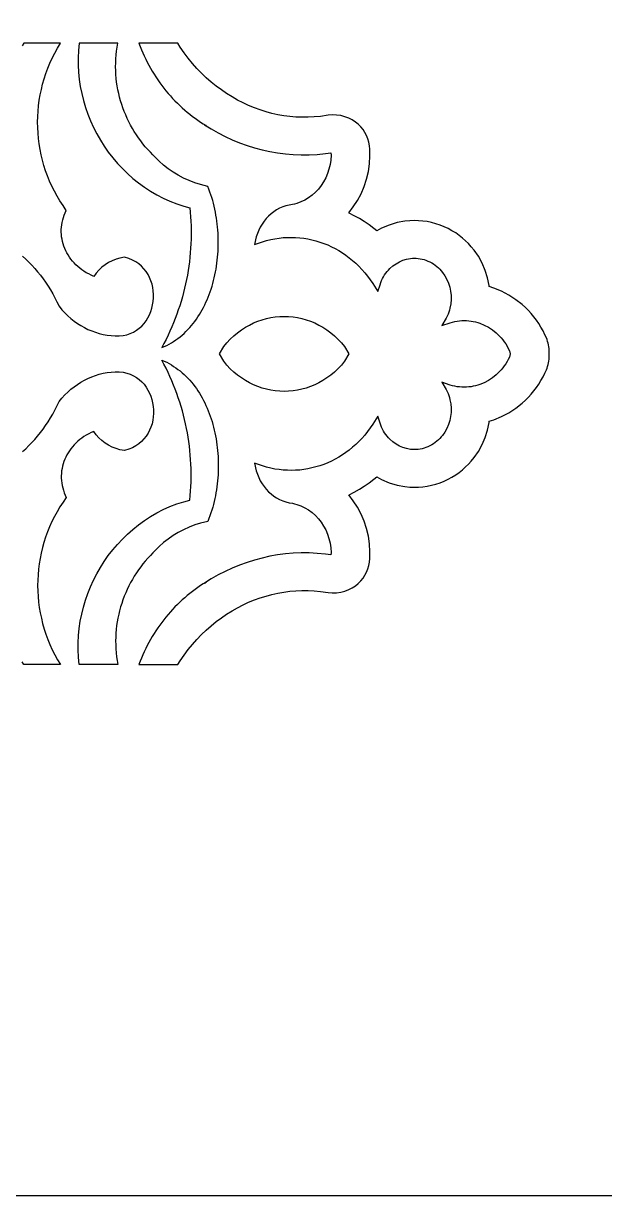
# Model space of a CAD drawing. Extents: x -1917 to -261, y -485 to 605.
# Drawn here: x -1526.1 to -1449.5, y -484.9 to -330.3 of the extents above; entities that cross this region are included whole.
import ezdxf

# ---------------------------------------------------------------- set-up
doc = ezdxf.new("R2010")
doc.units = 0
doc.layers.add('LAYER_1', color=18, linetype='CONTINUOUS')

msp = doc.modelspace()

# ---------------------------------------------------------------- linework, layer by layer
at = {"layer": 'LAYER_1'}
for points in [[(-1916.61, -484.86), (-721.61, -484.86), (-721.61, 605.14), (-1916.61, 605.14)], [(-1513.69, -332.89), (-1518.77, -332.89), (-1518.78, -332.91), (-1518.87, -333.87), (-1518.92, -334.82), (-1518.92, -335.77), (-1518.87, -336.72), (-1518.77, -337.67), (-1518.63, -338.61), (-1518.44, -339.54), (-1518.21, -340.46), (-1517.94, -341.37), (-1517.63, -342.27), (-1517.28, -343.15), (-1516.88, -344.01), (-1516.45, -344.86), (-1515.98, -345.68), (-1515.47, -346.48), (-1514.93, -347.26), (-1514.35, -348.01), (-1513.73, -348.74), (-1513.08, -349.43), (-1512.4, -350.1), (-1511.69, -350.73), (-1510.95, -351.32), (-1510.18, -351.88), (-1509.38, -352.41), (-1508.55, -352.89), (-1507.69, -353.33), (-1506.81, -353.72), (-1505.9, -354.08), (-1504.97, -354.38), (-1504.19, -354.59), (-1504.13, -355.18), (-1504.08, -355.78), (-1504.05, -356.37), (-1504.02, -356.97), (-1504.01, -357.56), (-1504.01, -358.16), (-1504.02, -358.75), (-1504.04, -359.34), (-1504.08, -359.94), (-1504.12, -360.53), (-1504.17, -361.12), (-1504.24, -361.71), (-1504.32, -362.3), (-1504.41, -362.88), (-1504.51, -363.47), (-1504.62, -364.05), (-1504.74, -364.63), (-1504.87, -365.21), (-1505.02, -365.79), (-1505.17, -366.36), (-1505.34, -366.94), (-1505.51, -367.51), (-1505.7, -368.07), (-1505.9, -368.64), (-1506.11, -369.2), (-1506.33, -369.76), (-1506.56, -370.32), (-1506.8, -370.87), (-1507.06, -371.42), (-1507.32, -371.96), (-1507.59, -372.51), (-1507.88, -373.04), (-1507.55, -372.9), (-1507.23, -372.75), (-1506.92, -372.59), (-1506.62, -372.41), (-1506.32, -372.23), (-1506.03, -372.03), (-1505.75, -371.83), (-1505.47, -371.61), (-1505.2, -371.39), (-1504.94, -371.16), (-1504.69, -370.91), (-1504.44, -370.66), (-1504.2, -370.4), (-1503.97, -370.14), (-1503.75, -369.86), (-1503.53, -369.58), (-1503.32, -369.29), (-1503.12, -368.99), (-1502.92, -368.68), (-1502.73, -368.37), (-1502.55, -368.05), (-1502.38, -367.73), (-1502.21, -367.4), (-1502.06, -367.06), (-1501.9, -366.72), (-1501.76, -366.38), (-1501.62, -366.02), (-1501.49, -365.67), (-1501.37, -365.31), (-1501.26, -364.94), (-1501.15, -364.57), (-1501.05, -364.2), (-1500.96, -363.82), (-1500.87, -363.44), (-1500.8, -363.06), (-1500.73, -362.68), (-1500.66, -362.29), (-1500.61, -361.9), (-1500.56, -361.51), (-1500.52, -361.11), (-1500.49, -360.72), (-1500.46, -360.32), (-1500.43, -359.53), (-1500.43, -358.73), (-1500.45, -358.33), (-1500.46, -357.93), (-1500.49, -357.53), (-1500.53, -357.13), (-1500.57, -356.74), (-1500.62, -356.34), (-1500.67, -355.95), (-1500.74, -355.56), (-1500.81, -355.17), (-1500.89, -354.78), (-1500.98, -354.39), (-1501.07, -354.01), (-1501.17, -353.63), (-1501.28, -353.26), (-1501.4, -352.88), (-1501.53, -352.52), (-1501.66, -352.15), (-1501.8, -351.79), (-1501.8, -351.79), (-1502.77, -351.55), (-1503.54, -351.3), (-1504.29, -351.02), (-1505.01, -350.69), (-1505.71, -350.31), (-1506.38, -349.9), (-1507.02, -349.45), (-1507.64, -348.97), (-1508.23, -348.45), (-1508.79, -347.9), (-1509.04, -347.63), (-1509.39, -347.28), (-1509.72, -346.92), (-1510.05, -346.55), (-1510.36, -346.17), (-1510.66, -345.78), (-1510.96, -345.38), (-1511.23, -344.97), (-1511.5, -344.56), (-1511.75, -344.13), (-1511.99, -343.7), (-1512.22, -343.26), (-1512.44, -342.82), (-1512.64, -342.36), (-1512.83, -341.9), (-1513, -341.44), (-1513.16, -340.97), (-1513.31, -340.49), (-1513.44, -340.01), (-1513.56, -339.52), (-1513.67, -339.03), (-1513.75, -338.53), (-1513.83, -338.03), (-1513.89, -337.53), (-1513.93, -337.02), (-1513.96, -336.51), (-1513.97, -336), (-1513.96, -335.49), (-1513.94, -334.97), (-1513.91, -334.45), (-1513.85, -333.93), (-1513.78, -333.41)], [(-1456.79, -373.87), (-1456.79, -373.4), (-1456.81, -373.16), (-1456.84, -372.92), (-1456.88, -372.68), (-1456.94, -372.45), (-1457.01, -372.22), (-1457.09, -371.99), (-1457.18, -371.77), (-1457.37, -371.34), (-1457.62, -370.84), (-1457.9, -370.35), (-1458.19, -369.88), (-1458.5, -369.42), (-1458.83, -368.98), (-1459.18, -368.56), (-1459.55, -368.15), (-1459.94, -367.77), (-1460.38, -367.36), (-1461.19, -366.72), (-1462.11, -366.12), (-1463.09, -365.6), (-1464.12, -365.18), (-1464.7, -365), (-1464.72, -364.83), (-1464.94, -363.83), (-1465.24, -362.86), (-1465.64, -361.91), (-1466.14, -361), (-1466.7, -360.19), (-1467.08, -359.73), (-1467.44, -359.33), (-1467.82, -358.95), (-1468.23, -358.59), (-1468.67, -358.24), (-1469.13, -357.92), (-1469.62, -357.62), (-1470.13, -357.34), (-1470.66, -357.1), (-1471.2, -356.88), (-1471.75, -356.7), (-1472.32, -356.55), (-1472.89, -356.43), (-1473.46, -356.35), (-1474.04, -356.3), (-1474.62, -356.29), (-1475.19, -356.31), (-1475.83, -356.37), (-1476.86, -356.55), (-1477.92, -356.87), (-1478.92, -357.3), (-1479.53, -357.64), (-1479.92, -357.32), (-1480.54, -356.86), (-1481.18, -356.42), (-1481.83, -356.02), (-1482.5, -355.64), (-1483.19, -355.29), (-1483.24, -355.27), (-1482.63, -354.49), (-1482.08, -353.64), (-1481.6, -352.74), (-1481.2, -351.81), (-1480.88, -350.84), (-1480.64, -349.83), (-1480.49, -348.8), (-1480.43, -347.75), (-1480.45, -346.87), (-1480.48, -346.41), (-1480.57, -345.95), (-1480.7, -345.5), (-1480.87, -345.08), (-1481.09, -344.67), (-1481.35, -344.29), (-1481.64, -343.92), (-1481.98, -343.59), (-1482.36, -343.29), (-1482.78, -343.01), (-1483.24, -342.78), (-1483.74, -342.59), (-1484.28, -342.45), (-1484.84, -342.37), (-1485.43, -342.35), (-1485.96, -342.4), (-1486.95, -342.54), (-1487.77, -342.62), (-1488.59, -342.66), (-1489.4, -342.66), (-1490.2, -342.63), (-1491, -342.56), (-1491.79, -342.46), (-1492.58, -342.32), (-1493.37, -342.15), (-1494.14, -341.94), (-1494.91, -341.7), (-1495.67, -341.42), (-1496.43, -341.11), (-1497.17, -340.77), (-1497.9, -340.39), (-1498.62, -339.98), (-1499.33, -339.54), (-1500.02, -339.06), (-1500.7, -338.55), (-1501.37, -338.02), (-1502.01, -337.45), (-1502.64, -336.85), (-1503.24, -336.21), (-1503.83, -335.55), (-1504.39, -334.87), (-1504.94, -334.15), (-1505.45, -333.4), (-1505.78, -332.89), (-1510.9, -332.89), (-1510.74, -333.32), (-1510.57, -333.75), (-1510.39, -334.17), (-1510.2, -334.58), (-1510, -334.99), (-1509.8, -335.4), (-1509.58, -335.8), (-1509.36, -336.2), (-1509.13, -336.59), (-1508.9, -336.98), (-1508.65, -337.35), (-1508.4, -337.73), (-1508.14, -338.1), (-1507.88, -338.46), (-1507.6, -338.81), (-1507.33, -339.16), (-1507.04, -339.51), (-1506.75, -339.84), (-1506.45, -340.17), (-1506.14, -340.49), (-1505.83, -340.81), (-1505.51, -341.12), (-1505.19, -341.42), (-1504.86, -341.71), (-1504.53, -342), (-1504.19, -342.27), (-1503.84, -342.54), (-1503.49, -342.8), (-1503.14, -343.06), (-1502.78, -343.3), (-1502.41, -343.54), (-1502.04, -343.76), (-1502.24, -343.64), (-1501.35, -344.19), (-1500.45, -344.71), (-1499.52, -345.19), (-1498.58, -345.62), (-1497.62, -346.02), (-1496.64, -346.37), (-1495.66, -346.68), (-1494.65, -346.95), (-1493.64, -347.17), (-1492.62, -347.35), (-1491.58, -347.49), (-1490.54, -347.58), (-1489.49, -347.62), (-1488.44, -347.61), (-1487.38, -347.56), (-1486.31, -347.46), (-1485.58, -347.36), (-1485.57, -347.67), (-1485.61, -348.3), (-1485.7, -348.91), (-1485.84, -349.51), (-1486.03, -350.09), (-1486.27, -350.64), (-1486.55, -351.17), (-1486.87, -351.66), (-1487.23, -352.13), (-1487.63, -352.55), (-1488.06, -352.94), (-1488.52, -353.28), (-1489.02, -353.58), (-1489.54, -353.83), (-1490.09, -354.03), (-1490.37, -354.11), (-1490.66, -354.17), (-1491.09, -354.24), (-1491.52, -354.35), (-1491.94, -354.49), (-1492.35, -354.67), (-1492.74, -354.88), (-1493.11, -355.12), (-1493.46, -355.39), (-1493.8, -355.69), (-1494.11, -356.02), (-1494.39, -356.37), (-1494.65, -356.74), (-1494.89, -357.14), (-1495.09, -357.56), (-1495.27, -358), (-1495.42, -358.45), (-1495.66, -359.46), (-1494.6, -359.09), (-1494.06, -358.93), (-1493.51, -358.8), (-1492.96, -358.69), (-1492.41, -358.6), (-1491.87, -358.54), (-1491.32, -358.51), (-1490.77, -358.5), (-1490.23, -358.52), (-1489.68, -358.56), (-1489.14, -358.62), (-1488.61, -358.71), (-1488.08, -358.82), (-1487.55, -358.96), (-1487.03, -359.12), (-1486.52, -359.3), (-1486.01, -359.5), (-1485.51, -359.73), (-1485.02, -359.98), (-1484.54, -360.25), (-1484.07, -360.54), (-1483.61, -360.85), (-1483.16, -361.19), (-1482.72, -361.54), (-1482.3, -361.92), (-1481.89, -362.31), (-1481.49, -362.73), (-1481.11, -363.16), (-1480.74, -363.62), (-1480.39, -364.09), (-1480.05, -364.59), (-1479.39, -365.66), (-1479.11, -364.74), (-1479.01, -364.46), (-1478.9, -364.19), (-1478.78, -363.94), (-1478.65, -363.69), (-1478.5, -363.46), (-1478.34, -363.23), (-1478.18, -363.02), (-1478, -362.81), (-1477.82, -362.62), (-1477.43, -362.27), (-1477, -361.97), (-1476.55, -361.72), (-1476.08, -361.52), (-1475.6, -361.37), (-1475.09, -361.28), (-1474.84, -361.26), (-1474.59, -361.25), (-1474.33, -361.25), (-1474.07, -361.27), (-1473.82, -361.31), (-1473.56, -361.36), (-1473.3, -361.43), (-1473.05, -361.52), (-1472.79, -361.62), (-1472.54, -361.74), (-1472.29, -361.87), (-1472.06, -362.01), (-1471.83, -362.17), (-1471.62, -362.34), (-1471.41, -362.52), (-1471.22, -362.71), (-1471.04, -362.91), (-1470.87, -363.12), (-1470.56, -363.57), (-1470.3, -364.05), (-1470.09, -364.55), (-1469.92, -365.07), (-1469.81, -365.61), (-1469.75, -366.15), (-1469.74, -366.71), (-1469.78, -367.27), (-1469.89, -367.82), (-1469.96, -368.09), (-1470.04, -368.36), (-1470.14, -368.63), (-1470.26, -368.9), (-1470.39, -369.16), (-1470.94, -370.13), (-1469.88, -369.76), (-1469.57, -369.67), (-1469.26, -369.6), (-1468.95, -369.54), (-1468.64, -369.5), (-1468.33, -369.48), (-1468.02, -369.47), (-1467.72, -369.48), (-1467.41, -369.5), (-1467.11, -369.54), (-1466.81, -369.59), (-1466.51, -369.66), (-1466.22, -369.74), (-1465.93, -369.83), (-1465.36, -370.07), (-1464.82, -370.36), (-1464.3, -370.7), (-1463.8, -371.09), (-1463.57, -371.3), (-1463.35, -371.53), (-1463.13, -371.77), (-1462.92, -372.02), (-1462.73, -372.28), (-1462.54, -372.56), (-1462.36, -372.84), (-1462.2, -373.14), (-1462.05, -373.45), (-1461.96, -373.87), (-1462.05, -374.29), (-1462.2, -374.59), (-1462.36, -374.89), (-1462.54, -375.18), (-1462.73, -375.45), (-1462.92, -375.71), (-1463.13, -375.96), (-1463.35, -376.2), (-1463.57, -376.43), (-1463.8, -376.64), (-1464.3, -377.04), (-1464.82, -377.38), (-1465.36, -377.67), (-1465.93, -377.9), (-1466.22, -378), (-1466.51, -378.08), (-1466.81, -378.14), (-1467.11, -378.2), (-1467.41, -378.23), (-1467.72, -378.26), (-1468.02, -378.26), (-1468.33, -378.25), (-1468.64, -378.23), (-1468.95, -378.19), (-1469.26, -378.13), (-1469.57, -378.06), (-1469.88, -377.97), (-1470.94, -377.6), (-1470.39, -378.58), (-1470.26, -378.84), (-1470.14, -379.1), (-1470.04, -379.37), (-1469.96, -379.64), (-1469.89, -379.91), (-1469.78, -380.47), (-1469.74, -381.03), (-1469.75, -381.58), (-1469.81, -382.13), (-1469.92, -382.67), (-1470.09, -383.19), (-1470.3, -383.69), (-1470.56, -384.17), (-1470.87, -384.61), (-1471.04, -384.82), (-1471.22, -385.02), (-1471.41, -385.21), (-1471.62, -385.39), (-1471.83, -385.56), (-1472.06, -385.72), (-1472.29, -385.87), (-1472.54, -386), (-1472.79, -386.12), (-1473.05, -386.22), (-1473.3, -386.3), (-1473.56, -386.37), (-1473.82, -386.42), (-1474.07, -386.46), (-1474.33, -386.48), (-1474.59, -386.49), (-1474.84, -386.48), (-1475.09, -386.46), (-1475.6, -386.36), (-1476.08, -386.22), (-1476.55, -386.02), (-1477, -385.77), (-1477.43, -385.46), (-1477.82, -385.11), (-1478, -384.92), (-1478.18, -384.72), (-1478.34, -384.5), (-1478.5, -384.28), (-1478.65, -384.04), (-1478.78, -383.8), (-1478.9, -383.54), (-1479.01, -383.27), (-1479.11, -383), (-1479.39, -382.08), (-1480.05, -383.15), (-1480.39, -383.64), (-1480.74, -384.12), (-1481.11, -384.57), (-1481.49, -385.01), (-1481.89, -385.42), (-1482.3, -385.82), (-1482.72, -386.19), (-1483.16, -386.55), (-1483.61, -386.88), (-1484.07, -387.2), (-1484.54, -387.49), (-1485.02, -387.76), (-1485.51, -388.01), (-1486.01, -388.23), (-1486.52, -388.44), (-1487.03, -388.62), (-1487.55, -388.78), (-1488.08, -388.91), (-1488.61, -389.02), (-1489.14, -389.11), (-1489.68, -389.18), (-1490.23, -389.22), (-1490.77, -389.23), (-1491.32, -389.22), (-1491.87, -389.19), (-1492.41, -389.13), (-1492.96, -389.05), (-1493.51, -388.94), (-1494.06, -388.8), (-1494.6, -388.64), (-1495.66, -388.27), (-1495.42, -389.28), (-1495.27, -389.74), (-1495.09, -390.18), (-1494.89, -390.59), (-1494.65, -390.99), (-1494.39, -391.37), (-1494.11, -391.72), (-1493.8, -392.05), (-1493.46, -392.34), (-1493.11, -392.62), (-1492.74, -392.86), (-1492.35, -393.07), (-1491.94, -393.25), (-1491.52, -393.39), (-1491.09, -393.5), (-1490.66, -393.57), (-1490.37, -393.63), (-1490.09, -393.71), (-1489.54, -393.91), (-1489.02, -394.16), (-1488.52, -394.45), (-1488.06, -394.8), (-1487.63, -395.18), (-1487.23, -395.61), (-1486.87, -396.07), (-1486.55, -396.57), (-1486.27, -397.09), (-1486.03, -397.65), (-1485.84, -398.22), (-1485.7, -398.82), (-1485.61, -399.44), (-1485.57, -400.07), (-1485.58, -400.38), (-1486.31, -400.28), (-1487.38, -400.17), (-1488.44, -400.12), (-1489.49, -400.12), (-1490.54, -400.16), (-1491.58, -400.25), (-1492.62, -400.38), (-1493.64, -400.56), (-1494.65, -400.79), (-1495.66, -401.05), (-1496.64, -401.36), (-1497.62, -401.72), (-1498.58, -402.11), (-1499.52, -402.55), (-1500.45, -403.02), (-1501.35, -403.54), (-1502.24, -404.1), (-1502.04, -403.97), (-1502.41, -404.2), (-1502.78, -404.43), (-1503.14, -404.68), (-1503.49, -404.93), (-1503.84, -405.19), (-1504.19, -405.46), (-1504.53, -405.74), (-1504.86, -406.02), (-1505.19, -406.32), (-1505.51, -406.62), (-1505.83, -406.93), (-1506.14, -407.24), (-1506.45, -407.56), (-1506.75, -407.89), (-1507.04, -408.23), (-1507.33, -408.57), (-1507.6, -408.92), (-1507.88, -409.28), (-1508.14, -409.64), (-1508.4, -410.01), (-1508.65, -410.38), (-1508.9, -410.76), (-1509.13, -411.15), (-1509.36, -411.54), (-1509.58, -411.93), (-1509.8, -412.33), (-1510, -412.74), (-1510.2, -413.15), (-1510.39, -413.57), (-1510.57, -413.99), (-1510.74, -414.41), (-1510.9, -414.84), (-1505.78, -414.85), (-1505.45, -414.33), (-1504.94, -413.59), (-1504.39, -412.87), (-1503.83, -412.18), (-1503.24, -411.52), (-1502.64, -410.89), (-1502.01, -410.29), (-1501.37, -409.72), (-1500.7, -409.18), (-1500.02, -408.67), (-1499.33, -408.2), (-1498.62, -407.76), (-1497.9, -407.35), (-1497.17, -406.97), (-1496.43, -406.63), (-1495.67, -406.32), (-1494.91, -406.04), (-1494.14, -405.8), (-1493.37, -405.59), (-1492.58, -405.42), (-1491.79, -405.28), (-1491, -405.17), (-1490.2, -405.11), (-1489.4, -405.07), (-1488.59, -405.08), (-1487.77, -405.12), (-1486.95, -405.2), (-1485.96, -405.34), (-1485.43, -405.38), (-1484.84, -405.36), (-1484.28, -405.28), (-1483.74, -405.14), (-1483.24, -404.95), (-1482.78, -404.72), (-1482.36, -404.45), (-1481.98, -404.14), (-1481.64, -403.81), (-1481.35, -403.45), (-1481.09, -403.06), (-1480.87, -402.66), (-1480.7, -402.23), (-1480.57, -401.79), (-1480.48, -401.32), (-1480.45, -400.87), (-1480.43, -399.98), (-1480.49, -398.93), (-1480.64, -397.9), (-1480.88, -396.9), (-1481.2, -395.93), (-1481.6, -394.99), (-1482.08, -394.09), (-1482.63, -393.24), (-1483.24, -392.46), (-1483.19, -392.44), (-1482.5, -392.09), (-1481.83, -391.72), (-1481.18, -391.31), (-1480.54, -390.88), (-1479.92, -390.41), (-1479.53, -390.1), (-1478.92, -390.44), (-1477.92, -390.86), (-1476.86, -391.18), (-1475.83, -391.37), (-1475.19, -391.43), (-1474.62, -391.45), (-1474.04, -391.43), (-1473.46, -391.39), (-1472.89, -391.3), (-1472.32, -391.19), (-1471.75, -391.04), (-1471.2, -390.85), (-1470.66, -390.64), (-1470.13, -390.39), (-1469.62, -390.12), (-1469.13, -389.81), (-1468.67, -389.49), (-1468.23, -389.15), (-1467.82, -388.78), (-1467.44, -388.4), (-1467.08, -388), (-1466.7, -387.54), (-1466.14, -386.73), (-1465.64, -385.82), (-1465.24, -384.88), (-1464.94, -383.91), (-1464.72, -382.91), (-1464.7, -382.73), (-1464.12, -382.55), (-1463.09, -382.13), (-1462.11, -381.62), (-1461.19, -381.02), (-1460.38, -380.37), (-1459.94, -379.97), (-1459.55, -379.58), (-1459.18, -379.17), (-1458.83, -378.75), (-1458.5, -378.31), (-1458.19, -377.86), (-1457.9, -377.38), (-1457.62, -376.9), (-1457.37, -376.39), (-1457.18, -375.96), (-1457.09, -375.75), (-1457.01, -375.52), (-1456.94, -375.28), (-1456.88, -375.05), (-1456.84, -374.81), (-1456.81, -374.58), (-1456.79, -374.33)], [(-1483.23, -373.87), (-1483.77, -374.82), (-1484.2, -375.34), (-1484.65, -375.82), (-1485.12, -376.26), (-1485.61, -376.67), (-1486.11, -377.04), (-1486.63, -377.37), (-1487.17, -377.68), (-1487.71, -377.94), (-1488.27, -378.17), (-1488.83, -378.37), (-1489.41, -378.53), (-1489.99, -378.65), (-1490.57, -378.74), (-1491.16, -378.79), (-1491.75, -378.81), (-1492.33, -378.79), (-1492.92, -378.74), (-1493.51, -378.65), (-1494.08, -378.53), (-1494.66, -378.37), (-1495.22, -378.17), (-1495.78, -377.94), (-1496.33, -377.68), (-1496.86, -377.37), (-1497.38, -377.04), (-1497.89, -376.67), (-1498.37, -376.26), (-1498.85, -375.82), (-1499.3, -375.34), (-1499.72, -374.82), (-1500.27, -373.87), (-1499.72, -372.91), (-1499.3, -372.4), (-1498.85, -371.92), (-1498.37, -371.48), (-1497.89, -371.07), (-1497.38, -370.7), (-1496.86, -370.36), (-1496.33, -370.06), (-1495.78, -369.79), (-1495.22, -369.56), (-1494.66, -369.37), (-1494.08, -369.21), (-1493.51, -369.08), (-1492.92, -369), (-1492.33, -368.94), (-1491.75, -368.92), (-1491.16, -368.94), (-1490.57, -369), (-1489.99, -369.08), (-1489.41, -369.21), (-1488.83, -369.37), (-1488.27, -369.56), (-1487.71, -369.79), (-1487.17, -370.06), (-1486.63, -370.36), (-1486.11, -370.7), (-1485.61, -371.07), (-1485.12, -371.48), (-1484.65, -371.92), (-1484.2, -372.4), (-1483.77, -372.91)], [(-1507.88, -374.69), (-1507.55, -374.83), (-1507.23, -374.98), (-1506.92, -375.15), (-1506.62, -375.32), (-1506.32, -375.51), (-1506.03, -375.7), (-1505.75, -375.91), (-1505.47, -376.12), (-1505.2, -376.35), (-1504.94, -376.58), (-1504.69, -376.82), (-1504.44, -377.07), (-1504.2, -377.33), (-1503.97, -377.6), (-1503.75, -377.87), (-1503.53, -378.16), (-1503.32, -378.45), (-1503.12, -378.75), (-1502.92, -379.05), (-1502.73, -379.36), (-1502.55, -379.68), (-1502.38, -380.01), (-1502.21, -380.34), (-1502.06, -380.67), (-1501.9, -381.01), (-1501.76, -381.36), (-1501.62, -381.71), (-1501.49, -382.07), (-1501.37, -382.43), (-1501.26, -382.79), (-1501.15, -383.16), (-1501.05, -383.54), (-1500.96, -383.91), (-1500.87, -384.29), (-1500.8, -384.67), (-1500.73, -385.06), (-1500.66, -385.45), (-1500.61, -385.84), (-1500.56, -386.23), (-1500.52, -386.62), (-1500.49, -387.02), (-1500.46, -387.41), (-1500.43, -388.21), (-1500.43, -389.01), (-1500.45, -389.41), (-1500.46, -389.8), (-1500.49, -390.2), (-1500.53, -390.6), (-1500.57, -391), (-1500.62, -391.39), (-1500.67, -391.79), (-1500.74, -392.18), (-1500.81, -392.57), (-1500.89, -392.95), (-1500.98, -393.34), (-1501.07, -393.72), (-1501.17, -394.1), (-1501.28, -394.48), (-1501.4, -394.85), (-1501.53, -395.22), (-1501.66, -395.58), (-1501.8, -395.95), (-1501.8, -395.95), (-1502.77, -396.19), (-1503.54, -396.43), (-1504.29, -396.72), (-1505.01, -397.05), (-1505.71, -397.42), (-1506.38, -397.83), (-1507.02, -398.28), (-1507.64, -398.76), (-1508.23, -399.28), (-1508.79, -399.83), (-1509.04, -400.11), (-1509.39, -400.46), (-1509.72, -400.82), (-1510.05, -401.19), (-1510.36, -401.57), (-1510.66, -401.96), (-1510.96, -402.36), (-1511.23, -402.76), (-1511.5, -403.18), (-1511.75, -403.6), (-1511.99, -404.03), (-1512.22, -404.47), (-1512.44, -404.92), (-1512.64, -405.37), (-1512.83, -405.83), (-1513, -406.3), (-1513.16, -406.77), (-1513.31, -407.24), (-1513.44, -407.73), (-1513.56, -408.21), (-1513.67, -408.7), (-1513.75, -409.2), (-1513.83, -409.7), (-1513.89, -410.2), (-1513.93, -410.71), (-1513.96, -411.22), (-1513.97, -411.73), (-1513.96, -412.25), (-1513.94, -412.76), (-1513.91, -413.28), (-1513.85, -413.8), (-1513.78, -414.32), (-1513.69, -414.85), (-1518.77, -414.85), (-1518.78, -414.82), (-1518.87, -413.87), (-1518.92, -412.91), (-1518.92, -411.96), (-1518.87, -411.01), (-1518.77, -410.07), (-1518.63, -409.13), (-1518.44, -408.19), (-1518.21, -407.27), (-1517.94, -406.36), (-1517.63, -405.47), (-1517.28, -404.59), (-1516.88, -403.72), (-1516.45, -402.88), (-1515.98, -402.05), (-1515.47, -401.25), (-1514.93, -400.47), (-1514.35, -399.72), (-1513.73, -399), (-1513.08, -398.3), (-1512.4, -397.64), (-1511.69, -397.01), (-1510.95, -396.41), (-1510.18, -395.85), (-1509.38, -395.33), (-1508.55, -394.85), (-1507.69, -394.41), (-1506.81, -394.01), (-1505.9, -393.66), (-1504.97, -393.36), (-1504.19, -393.15), (-1504.13, -392.55), (-1504.08, -391.96), (-1504.05, -391.36), (-1504.02, -390.77), (-1504.01, -390.17), (-1504.01, -389.58), (-1504.02, -388.98), (-1504.04, -388.39), (-1504.08, -387.8), (-1504.12, -387.21), (-1504.17, -386.62), (-1504.24, -386.03), (-1504.32, -385.44), (-1504.41, -384.85), (-1504.51, -384.27), (-1504.62, -383.69), (-1504.74, -383.1), (-1504.87, -382.52), (-1505.02, -381.95), (-1505.17, -381.37), (-1505.34, -380.8), (-1505.51, -380.23), (-1505.7, -379.66), (-1505.9, -379.1), (-1506.11, -378.53), (-1506.33, -377.98), (-1506.56, -377.42), (-1506.8, -376.87), (-1507.06, -376.32), (-1507.32, -375.77), (-1507.59, -375.23)]]:
    msp.add_lwpolyline(points, close=True, dxfattribs=at)
for points in [[(-1526.24, -360.99), (-1525.82, -361.37), (-1525.41, -361.76), (-1525.01, -362.17), (-1524.62, -362.6), (-1524.25, -363.04), (-1523.88, -363.49), (-1523.53, -363.95), (-1523.19, -364.43), (-1522.87, -364.92), (-1522.55, -365.42), (-1522.26, -365.93), (-1521.97, -366.46), (-1521.7, -367), (-1521.43, -367.59), (-1521.05, -368.04), (-1520.68, -368.45), (-1520.28, -368.84), (-1519.87, -369.2), (-1519.45, -369.54), (-1519.01, -369.85), (-1518.56, -370.14), (-1518.09, -370.4), (-1517.61, -370.63), (-1517.12, -370.84), (-1516.63, -371.02), (-1516.12, -371.18), (-1515.6, -371.3), (-1515.08, -371.4), (-1514.55, -371.46), (-1514.02, -371.5), (-1513.49, -371.5), (-1512.98, -371.44), (-1512.5, -371.34), (-1512.04, -371.19), (-1511.62, -371), (-1511.22, -370.76), (-1510.86, -370.49), (-1510.52, -370.19), (-1510.22, -369.85), (-1509.95, -369.49), (-1509.71, -369.11), (-1509.51, -368.7), (-1509.34, -368.28), (-1509.2, -367.85), (-1509.09, -367.4), (-1509.02, -366.95), (-1508.98, -366.49), (-1508.97, -366.03), (-1509, -365.57), (-1509.07, -365.11), (-1509.17, -364.67), (-1509.31, -364.23), (-1509.48, -363.8), (-1509.69, -363.4), (-1509.94, -363.01), (-1510.23, -362.64), (-1510.55, -362.3), (-1510.91, -362), (-1511.32, -361.72), (-1511.76, -361.49), (-1512.23, -361.29), (-1512.8, -361.12), (-1513.39, -361.23), (-1513.91, -361.38), (-1514.41, -361.58), (-1514.89, -361.83), (-1515.34, -362.11), (-1515.77, -362.44), (-1516.16, -362.81), (-1516.53, -363.21), (-1516.86, -363.64), (-1517.2, -363.49), (-1517.52, -363.33), (-1517.84, -363.16), (-1518.14, -362.97), (-1518.42, -362.77), (-1518.7, -362.56), (-1518.96, -362.34), (-1519.21, -362.11), (-1519.44, -361.87), (-1519.66, -361.62), (-1519.86, -361.36), (-1520.06, -361.1), (-1520.23, -360.82), (-1520.39, -360.54), (-1520.54, -360.26), (-1520.67, -359.96), (-1520.78, -359.67), (-1520.88, -359.36), (-1520.96, -359.06), (-1521.03, -358.75), (-1521.08, -358.43), (-1521.11, -358.12), (-1521.13, -357.8), (-1521.13, -357.48), (-1521.11, -357.16), (-1521.07, -356.84), (-1521.02, -356.52), (-1520.94, -356.2), (-1520.85, -355.88), (-1520.74, -355.56), (-1520.61, -355.25), (-1520.47, -354.94), (-1520.47, -354.94), (-1520.47, -354.94), (-1520.9, -354.32), (-1521.31, -353.69), (-1521.69, -353.05), (-1522.04, -352.4), (-1522.37, -351.74), (-1522.67, -351.07), (-1522.94, -350.39), (-1523.19, -349.71), (-1523.42, -349.01), (-1523.61, -348.31), (-1523.78, -347.61), (-1523.93, -346.9), (-1524.04, -346.18), (-1524.14, -345.47), (-1524.2, -344.75), (-1524.24, -344.03), (-1524.25, -343.31), (-1524.24, -342.58), (-1524.19, -341.86), (-1524.13, -341.14), (-1524.03, -340.42), (-1523.91, -339.71), (-1523.76, -339), (-1523.59, -338.29), (-1523.39, -337.59), (-1523.16, -336.89), (-1522.91, -336.2), (-1522.63, -335.52), (-1522.32, -334.85), (-1521.99, -334.19), (-1521.63, -333.53), (-1521.24, -332.89), (-1526.06, -332.89), (-1526.27, -333.26)], [(-1526.24, -386.75), (-1525.82, -386.37), (-1525.41, -385.97), (-1525.01, -385.56), (-1524.62, -385.14), (-1524.25, -384.7), (-1523.88, -384.25), (-1523.53, -383.78), (-1523.19, -383.31), (-1522.87, -382.82), (-1522.55, -382.31), (-1522.26, -381.8), (-1521.97, -381.27), (-1521.7, -380.74), (-1521.43, -380.15), (-1521.05, -379.69), (-1520.68, -379.28), (-1520.28, -378.9), (-1519.87, -378.54), (-1519.45, -378.2), (-1519.01, -377.89), (-1518.56, -377.6), (-1518.09, -377.34), (-1517.61, -377.1), (-1517.12, -376.89), (-1516.63, -376.71), (-1516.12, -376.56), (-1515.6, -376.43), (-1515.08, -376.34), (-1514.55, -376.27), (-1514.02, -376.24), (-1513.49, -376.24), (-1512.98, -376.29), (-1512.5, -376.39), (-1512.04, -376.54), (-1511.62, -376.74), (-1511.22, -376.97), (-1510.86, -377.24), (-1510.52, -377.55), (-1510.22, -377.88), (-1509.95, -378.25), (-1509.71, -378.63), (-1509.51, -379.03), (-1509.34, -379.45), (-1509.2, -379.89), (-1509.09, -380.33), (-1509.02, -380.79), (-1508.98, -381.25), (-1508.97, -381.71), (-1509, -382.17), (-1509.07, -382.62), (-1509.17, -383.07), (-1509.31, -383.51), (-1509.48, -383.93), (-1509.69, -384.34), (-1509.94, -384.73), (-1510.23, -385.09), (-1510.55, -385.43), (-1510.91, -385.74), (-1511.32, -386.01), (-1511.76, -386.25), (-1512.23, -386.45), (-1512.8, -386.61), (-1513.39, -386.5), (-1513.91, -386.35), (-1514.41, -386.15), (-1514.89, -385.91), (-1515.34, -385.62), (-1515.77, -385.29), (-1516.16, -384.93), (-1516.53, -384.53), (-1516.86, -384.1), (-1517.2, -384.24), (-1517.52, -384.4), (-1517.84, -384.58), (-1518.14, -384.76), (-1518.42, -384.96), (-1518.7, -385.17), (-1518.96, -385.39), (-1519.21, -385.62), (-1519.44, -385.86), (-1519.66, -386.11), (-1519.86, -386.37), (-1520.06, -386.64), (-1520.23, -386.91), (-1520.39, -387.19), (-1520.54, -387.48), (-1520.67, -387.77), (-1520.78, -388.07), (-1520.88, -388.37), (-1520.96, -388.68), (-1521.03, -388.99), (-1521.08, -389.3), (-1521.11, -389.62), (-1521.13, -389.93), (-1521.13, -390.25), (-1521.11, -390.57), (-1521.07, -390.9), (-1521.02, -391.22), (-1520.94, -391.54), (-1520.85, -391.85), (-1520.74, -392.17), (-1520.61, -392.48), (-1520.47, -392.79), (-1520.47, -392.79), (-1520.47, -392.79), (-1520.9, -393.41), (-1521.31, -394.04), (-1521.69, -394.68), (-1522.04, -395.33), (-1522.37, -395.99), (-1522.67, -396.66), (-1522.94, -397.34), (-1523.19, -398.03), (-1523.42, -398.72), (-1523.61, -399.42), (-1523.78, -400.13), (-1523.93, -400.84), (-1524.04, -401.55), (-1524.14, -402.27), (-1524.2, -402.99), (-1524.24, -403.71), (-1524.25, -404.43), (-1524.24, -405.15), (-1524.19, -405.87), (-1524.13, -406.59), (-1524.03, -407.31), (-1523.91, -408.03), (-1523.76, -408.74), (-1523.59, -409.44), (-1523.39, -410.15), (-1523.16, -410.84), (-1522.91, -411.53), (-1522.63, -412.21), (-1522.32, -412.88), (-1521.99, -413.55), (-1521.63, -414.2), (-1521.24, -414.85), (-1526.06, -414.85), (-1526.27, -414.48)]]:
    msp.add_lwpolyline(points, dxfattribs=at)

doc.saveas('drawing.dxf')
